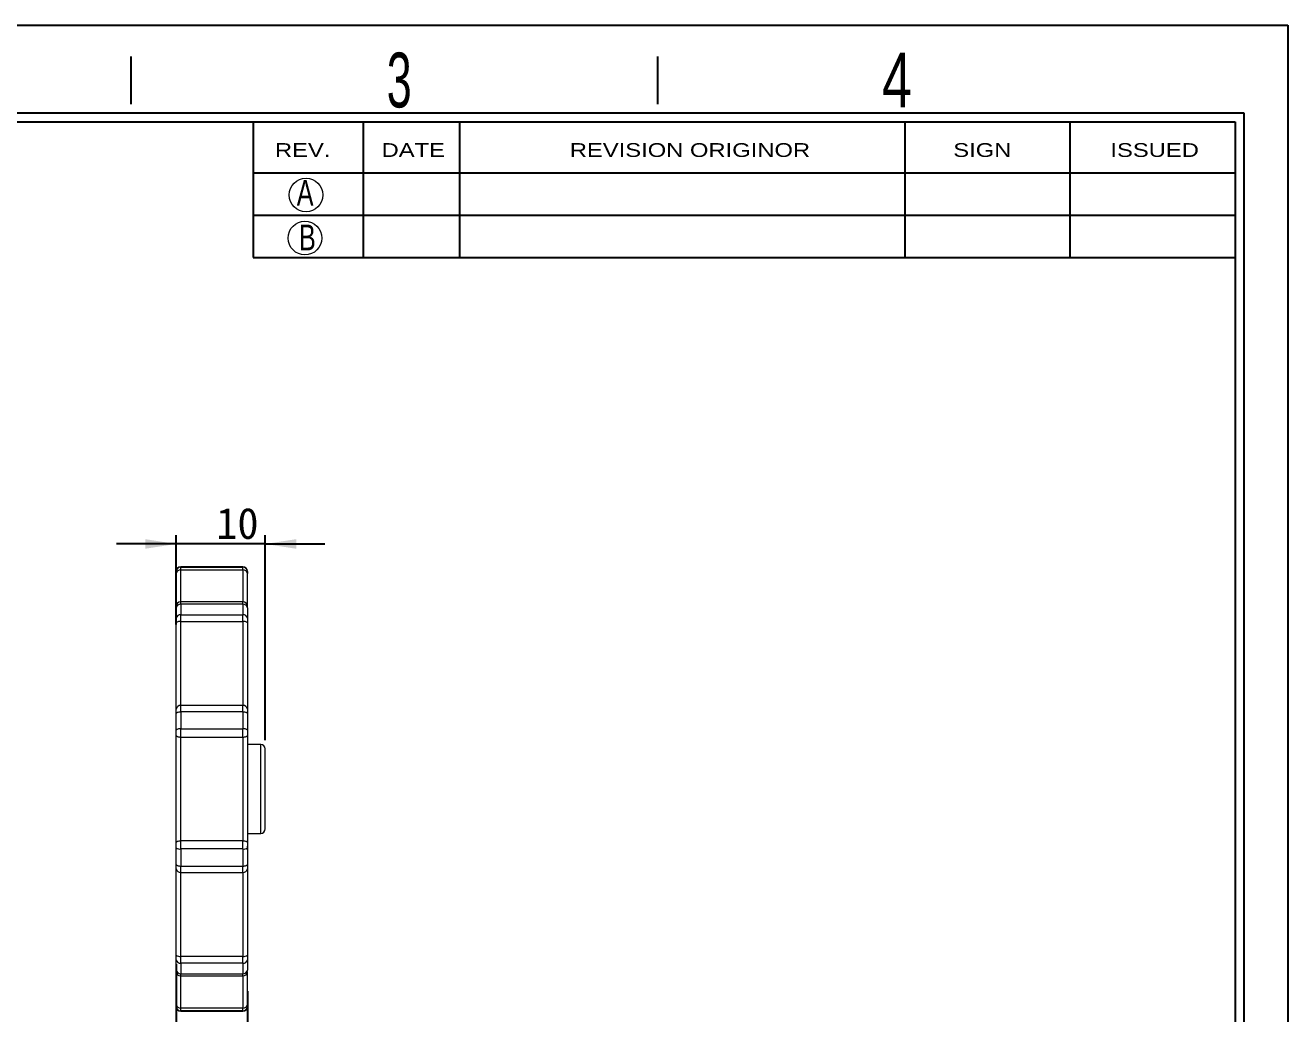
# Model space of a CAD drawing. Header units: millimetres. Extents: x 2 to 295, y 1 to 209.
# Drawn here: x 153 to 295.1, y 97.4 to 208.7 of the extents above; entities that cross this region are included whole.
import ezdxf

# ---------------------------------------------------------------- set-up
doc = ezdxf.new("R2010")
doc.units = ezdxf.units.MM
doc.layers.add('DIM', color=5, linetype='Continuous')
doc.layers.add('SLD-0', color=179, linetype='Continuous')
doc.styles.add('SLDTEXTSTYLE0', font='SIMSUN.TTC', dxfattribs={"width": 0.67})
doc.styles.add('SLDTEXTSTYLE14', font='SIMSUN.TTC')
doc.styles.add('SLDTEXTSTYLE4', font='GOTHIC.TTF', dxfattribs={"width": 0.7304})
doc.styles.add('SLDTEXTSTYLE5', font='GOTHIC.TTF', dxfattribs={"width": 0.61171})
doc.styles.add('SLDTEXTSTYLE9', font='ARIAL.TTF', dxfattribs={"width": 1.2324})
doc.dimstyles.new('SLDDIMSTYLE0', dxfattribs={"dimtxt": 3.5, "dimasz": 3.5, "dimexe": 0, "dimexo": 0.0625, "dimgap": 0.875, "dimtad": 2, "dimrnd": 1e-09, "dimzin": 12, "dimdsep": 46, "dimtxsty": 'SLDTEXTSTYLE0', "dimsah": 1, "dimcen": 0.09, "dimadec": 0, "dimazin": 3, "dimtfac": 1, "dimtmove": 0, "dimatfit": 0, "dimfxl": 0, "dimfrac": 2, "dimtolj": 1, "dimtzin": 12, "dimarcsym": 0})

# ---------------------------------------------------------------- blocks, each defined once
blk = doc.blocks.new('_D_6')
at = {"layer": 'DIM'}
for p, q in [((170.02, 102.99), (170.02, 91.06)), ((178.02, 99.95), (178.02, 91.06)), ((170.02, 92.06), (163.29, 92.06)), ((170.02, 92.06), (178.02, 92.06)), ((178.02, 92.06), (184.75, 92.06))]:
    blk.add_line(p, q, dxfattribs=at)
for points in [[(170.02, 92.06), (166.52, 92.6), (166.52, 91.52)], [(178.02, 92.06), (181.52, 91.52), (181.52, 92.6)]]:
    blk.add_solid(points, dxfattribs=at)
at = {"layer": 'DIM', "insert": (173.27, 96.14), "char_height": 3.5, "attachment_point": 1, "style": 'SLDTEXTSTYLE14'}
blk.add_mtext('8', dxfattribs=at)
blk = doc.blocks.new('_D_7')
at = {"layer": 'DIM'}
for p, q in [((170.02, 141.2), (170.02, 151.28)), ((180.02, 128.2), (180.02, 151.28)), ((170.02, 150.28), (163.29, 150.28)), ((180.02, 150.28), (170.02, 150.28)), ((180.02, 150.28), (186.75, 150.28))]:
    blk.add_line(p, q, dxfattribs=at)
for points in [[(170.02, 150.28), (166.52, 150.82), (166.52, 149.74)], [(180.02, 150.28), (183.52, 149.74), (183.52, 150.82)]]:
    blk.add_solid(points, dxfattribs=at)
at = {"layer": 'DIM', "insert": (174.52, 154.35), "char_height": 3.5, "attachment_point": 1, "style": 'SLDTEXTSTYLE14'}
blk.add_mtext('10', dxfattribs=at)

msp = doc.modelspace()

# ---------------------------------------------------------------- linework, layer by layer
at = {"color": 7, "linetype": 'Continuous', "lineweight": 15}
for p, q in [((177.521, 147.7), (170.521, 147.7)), ((170.521, 147.361), (170.521, 147.679)), ((170.521, 147.679), (177.521, 147.679)), ((170.521, 147.361), (177.521, 147.361)), ((177.521, 147.361), (177.521, 147.679)), ((177.521, 143.754), (170.521, 143.754)), ((170.021, 143.086), (170.021, 143.185)), ((170.521, 143.502), (170.521, 142.315)), ((177.521, 143.502), (170.521, 143.502)), ((170.521, 141.549), (170.521, 142.315)), ((170.521, 142.315), (177.521, 142.315)), ((177.521, 143.502), (177.521, 142.315)), ((177.521, 141.549), (177.521, 142.315)), ((178.021, 143.086), (178.021, 143.203)), ((170.521, 132.104), (170.521, 141.549)), ((170.521, 141.549), (177.521, 141.549)), ((177.521, 141.549), (177.521, 132.104)), ((170.521, 131.38), (170.521, 132.104)), ((177.521, 132.104), (170.521, 132.104)), ((170.521, 131.38), (170.521, 129.458)), ((177.521, 131.38), (170.521, 131.38)), ((177.521, 131.38), (177.521, 132.104)), ((177.521, 131.38), (177.521, 129.458)), ((178.021, 131.136), (178.021, 131.09)), ((170.521, 128.537), (170.521, 129.458)), ((170.521, 129.458), (177.521, 129.458)), ((177.521, 128.537), (177.521, 129.458)), ((178.021, 129.529), (178.021, 129.396)), ((170.521, 128.537), (177.521, 128.537)), ((170.521, 116.862), (170.521, 128.537)), ((177.521, 128.537), (177.521, 116.862)), ((178.021, 128.913), (178.021, 128.782)), ((179.521, 127.7), (178.021, 127.7)), ((170.521, 115.941), (170.521, 116.862)), ((177.521, 116.862), (170.521, 116.862)), ((177.521, 115.941), (177.521, 116.862)), ((178.021, 117.7), (179.521, 117.7)), ((177.521, 115.941), (170.521, 115.941)), ((170.521, 115.941), (170.521, 114.02)), ((177.521, 115.941), (177.521, 114.02)), ((170.521, 114.02), (177.521, 114.02)), ((170.521, 113.296), (170.521, 114.02)), ((177.521, 113.296), (177.521, 114.02)), ((170.521, 113.296), (177.521, 113.296)), ((170.521, 103.85), (170.521, 113.296)), ((177.521, 113.296), (177.521, 103.85)), ((177.521, 103.85), (170.521, 103.85)), ((170.521, 103.085), (170.521, 103.85)), ((177.521, 103.085), (177.521, 103.85)), ((170.021, 102.196), (170.021, 102.313)), ((177.521, 103.085), (170.521, 103.085)), ((170.521, 103.085), (170.521, 101.897)), ((177.521, 103.085), (177.521, 101.897)), ((178.021, 103.694), (178.021, 103.564)), ((178.021, 102.214), (178.021, 102.313)), ((170.521, 101.897), (177.521, 101.897)), ((170.521, 101.645), (177.521, 101.645)), ((177.521, 98.038), (170.521, 98.038)), ((170.521, 97.72), (170.521, 98.038)), ((177.521, 97.72), (177.521, 98.038)), ((177.521, 97.72), (170.521, 97.72)), ((170.521, 97.7), (177.521, 97.7))]:
    msp.add_line(p, q, dxfattribs=at)
at = {"color": 8, "linetype": 'Continuous', "lineweight": 15}
for p, q in [((170.521, 147.7), (170.521, 147.679)), ((170.521, 143.754), (170.521, 147.361)), ((177.521, 147.7), (177.521, 147.679)), ((177.521, 147.361), (177.521, 143.754)), ((170.521, 143.502), (170.521, 143.754)), ((177.521, 143.502), (177.521, 143.754)), ((179.521, 117.7), (179.521, 127.7)), ((170.521, 101.645), (170.521, 101.897)), ((170.521, 98.038), (170.521, 101.645)), ((177.521, 101.645), (177.521, 101.897)), ((177.521, 101.645), (177.521, 98.038)), ((170.521, 97.72), (170.521, 97.7)), ((177.521, 97.72), (177.521, 97.7))]:
    msp.add_line(p, q, dxfattribs=at)
at = {"color": 7, "linetype": 'Continuous', "lineweight": 15, "flags": 128}
for points in [[(170.021, 131.206), (170.031, 131.24), (170.059, 131.272), (170.105, 131.302), (170.168, 131.329), (170.243, 131.35), (170.33, 131.366), (170.424, 131.376), (170.521, 131.38)], [(177.521, 131.38), (177.619, 131.376), (177.712, 131.366), (177.799, 131.35), (177.875, 131.329), (177.937, 131.302), (177.983, 131.272), (178.012, 131.24), (178.021, 131.206)], [(170.021, 128.709), (170.031, 128.676), (170.059, 128.643), (170.105, 128.614), (170.168, 128.588), (170.243, 128.566), (170.33, 128.551), (170.424, 128.541), (170.521, 128.537)], [(177.521, 128.537), (177.619, 128.541), (177.712, 128.551), (177.799, 128.566), (177.875, 128.588), (177.937, 128.614), (177.983, 128.643), (178.012, 128.676), (178.021, 128.709)], [(170.021, 116.69), (170.031, 116.724), (170.059, 116.756), (170.105, 116.786), (170.168, 116.812), (170.243, 116.833), (170.33, 116.849), (170.424, 116.859), (170.521, 116.862)], [(177.521, 116.862), (177.619, 116.859), (177.712, 116.849), (177.799, 116.833), (177.875, 116.812), (177.937, 116.786), (177.983, 116.756), (178.012, 116.724), (178.021, 116.69)], [(170.021, 114.193), (170.031, 114.16), (170.059, 114.127), (170.105, 114.097), (170.168, 114.071), (170.243, 114.049), (170.33, 114.033), (170.424, 114.023), (170.521, 114.02)], [(177.521, 114.02), (177.619, 114.023), (177.712, 114.033), (177.799, 114.049), (177.875, 114.071), (177.937, 114.097), (177.983, 114.127), (178.012, 114.16), (178.021, 114.193)]]:
    msp.add_lwpolyline(points, dxfattribs=at)
at = {"color": 7, "linetype": 'Continuous', "lineweight": 15}
for centre, radius, start, end in [((170.521, 147.2), 0.5, 90, 180), ((170.521, 147.179), 0.5, 89.97669, 179.97644), ((170.474, 146.907), 0.456, 84.01942, 172.39352), ((177.521, 147.2), 0.5, 360, 90), ((177.521, 147.179), 0.5, 0.02356, 90.02331), ((177.569, 146.907), 0.456, 7.60648, 95.98058), ((170.521, 143.254), 0.5, 90, 180), ((170.483, 143.04), 0.464, 85.24533, 174.28282), ((177.521, 143.254), 0.5, 0, 90), ((177.56, 143.04), 0.464, 5.71718, 94.75467), ((170.473, 141.861), 0.456, 83.95253, 172.28333), ((177.569, 141.861), 0.456, 7.71667, 96.04747), ((170.406, 140.991), 0.57, 78.30892, 132.36112), ((177.637, 140.991), 0.57, 47.63888, 101.69108), ((170.482, 131.642), 0.463, 85.18327, 174.19248), ((177.56, 131.642), 0.463, 5.80752, 94.81673), ((170.405, 128.894), 0.576, 78.38619, 131.86883), ((177.637, 128.894), 0.576, 48.13117, 101.61381), ((179.521, 127.2), 0.5, 0, 90), ((179.521, 118.2), 0.5, 270, 0), ((170.405, 116.505), 0.576, 228.13117, 281.61381), ((177.637, 116.505), 0.576, 258.38619, 311.86883), ((170.482, 113.758), 0.463, 185.80752, 274.81673), ((177.56, 113.758), 0.463, 265.18327, 354.19248), ((170.406, 104.409), 0.57, 227.63888, 281.69108), ((177.637, 104.409), 0.57, 258.30892, 312.36112), ((170.473, 103.538), 0.456, 187.71667, 276.04747), ((170.483, 102.359), 0.464, 185.71718, 274.75467), ((177.569, 103.538), 0.456, 263.95253, 352.28333), ((177.56, 102.359), 0.464, 265.24533, 354.28282), ((170.521, 102.145), 0.5, 180, 270), ((177.521, 102.145), 0.5, 270, 0), ((170.474, 98.492), 0.456, 187.60648, 275.98058), ((170.521, 98.22), 0.5, 180.02356, 270.02331), ((170.521, 98.2), 0.5, 180, 270), ((177.569, 98.492), 0.456, 264.01942, 352.39352), ((177.521, 98.22), 0.5, 269.97669, 359.97644), ((177.521, 98.2), 0.5, 270, 0)]:
    msp.add_arc(centre, radius, start, end, dxfattribs=at)
for points, knots in [([(170.021, 146.968), (170.021, 146.988), (170.021, 147.029), (170.021, 147.079), (170.021, 147.127), (170.021, 147.167), (170.021, 147.175), (170.021, 147.18)], [0, 0, 0, 0, 0.1663606, 0.3324674, 0.5001219, 0.7493395, 1, 1, 1, 1]), ([(170.021, 143.267), (170.021, 143.268), (170.021, 143.269), (170.021, 143.546), (170.021, 144.058), (170.021, 144.813), (170.021, 145.766), (170.021, 146.568), (170.021, 146.968)], [0, 0, 0, 0, 0.1196574, 0.2955328, 0.4726454, 0.6497171, 0.8256131, 1, 1, 1, 1]), ([(178.021, 143.267), (178.021, 143.268), (178.021, 143.269), (178.021, 143.546), (178.021, 144.058), (178.021, 144.813), (178.021, 145.766), (178.021, 146.568), (178.021, 146.968)], [0, 0, 0, 0, 0.1196574, 0.2955328, 0.4726454, 0.6497171, 0.8256131, 1, 1, 1, 1]), ([(170.021, 141.923), (170.021, 142.024), (170.021, 142.227), (170.021, 142.522), (170.021, 142.809), (170.021, 142.994), (170.021, 143.086)], [0, 0, 0, 0, 0.2500511, 0.5, 0.7499489, 1, 1, 1, 1]), ([(170.021, 141.412), (170.021, 141.445), (170.021, 141.511), (170.021, 141.606), (170.021, 141.71), (170.021, 141.82), (170.021, 141.888), (170.021, 141.923)], [0, 0, 0, 0, 0.1663606, 0.3324674, 0.5001219, 0.7493395, 1, 1, 1, 1]), ([(170.021, 131.689), (170.021, 131.77), (170.021, 131.934), (170.021, 132.19), (170.021, 132.455), (170.021, 132.727), (170.021, 133.009), (170.021, 133.298), (170.021, 133.849), (170.021, 134.701), (170.021, 135.911), (170.021, 137.202), (170.021, 138.333), (170.021, 139.262), (170.021, 139.967), (170.021, 140.683), (170.021, 141.169), (170.021, 141.412)], [0, 0, 0, 0, 0.0354932, 0.0709334, 0.1063424, 0.1417423, 0.1771548, 0.2126021, 0.2481058, 0.3740345, 0.5000065, 0.6259351, 0.7519071, 0.8139811, 0.8759428, 0.9379099, 1, 1, 1, 1]), ([(178.021, 141.336), (178.021, 141.322), (178.021, 141.263), (178.021, 141.22), (178.021, 141.187)], [0, 0, 0, 0, 0.2382273, 1, 1, 1, 1]), ([(170.021, 131.206), (170.021, 131.238), (170.021, 131.302), (170.021, 131.393), (170.021, 131.492), (170.021, 131.596), (170.021, 131.658), (170.021, 131.689)], [0, 0, 0, 0, 0.1663606, 0.3324674, 0.5001219, 0.7493395, 1, 1, 1, 1]), ([(170.021, 129.323), (170.021, 129.482), (170.021, 129.799), (170.021, 130.271), (170.021, 130.741), (170.021, 131.051), (170.021, 131.206)], [0, 0, 0, 0, 0.2500511, 0.5, 0.7499489, 1, 1, 1, 1]), ([(170.021, 128.709), (170.021, 128.742), (170.021, 128.808), (170.021, 128.91), (170.021, 129.031), (170.021, 129.171), (170.021, 129.272), (170.021, 129.323)], [0, 0, 0, 0, 0.1663606, 0.3324674, 0.5001219, 0.7493395, 1, 1, 1, 1]), ([(170.021, 116.69), (170.021, 116.827), (170.021, 117.1), (170.021, 117.514), (170.021, 117.93), (170.021, 118.35), (170.021, 118.772), (170.021, 119.197), (170.021, 119.988), (170.021, 121.154), (170.021, 122.7), (170.021, 124.245), (170.021, 125.519), (170.021, 126.522), (170.021, 127.26), (170.021, 127.991), (170.021, 128.47), (170.021, 128.709)], [0, 0, 0, 0, 0.0354932, 0.0709334, 0.1063424, 0.1417423, 0.1771548, 0.2126021, 0.2481058, 0.3740345, 0.5000065, 0.6259351, 0.7519071, 0.8139811, 0.8759428, 0.9379099, 1, 1, 1, 1]), ([(180.021, 118.2), (180.021, 118.2), (180.021, 118.202), (180.021, 118.214), (180.021, 118.234), (180.021, 118.263), (180.021, 118.323), (180.021, 118.476), (180.021, 118.874), (180.021, 119.749), (180.021, 121.327), (180.021, 122.816), (180.021, 123.785), (180.021, 124.154), (180.021, 124.55), (180.021, 125.032), (180.021, 125.596), (180.021, 126.139), (180.021, 126.552), (180.021, 126.808), (180.021, 126.972), (180.021, 127.073), (180.021, 127.146), (180.021, 127.191), (180.021, 127.197), (180.021, 127.2)], [0, 0, 0, 0, 0.0133881, 0.026776, 0.040164, 0.0535523, 0.0696799, 0.1068817, 0.1721509, 0.2682871, 0.3950705, 0.5522181, 0.5713343, 0.6055455, 0.6337871, 0.6620286, 0.720317, 0.7786056, 0.8248174, 0.8710291, 0.8968227, 0.9226172, 0.9484121, 0.9742066, 1, 1, 1, 1]), ([(170.021, 116.076), (170.021, 116.11), (170.021, 116.177), (170.021, 116.281), (170.021, 116.402), (170.021, 116.541), (170.021, 116.64), (170.021, 116.69)], [0, 0, 0, 0, 0.1663606, 0.3324674, 0.5001219, 0.7493395, 1, 1, 1, 1]), ([(170.021, 114.193), (170.021, 114.349), (170.021, 114.659), (170.021, 115.128), (170.021, 115.601), (170.021, 115.918), (170.021, 116.076)], [0, 0, 0, 0, 0.2500511, 0.5, 0.7499489, 1, 1, 1, 1]), ([(178.021, 115.852), (178.021, 115.868), (178.021, 115.9), (178.021, 115.958), (178.021, 116.022), (178.021, 116.094), (178.021, 116.172), (178.021, 116.229), (178.021, 116.257)], [0, 0, 0, 0, 0.1840007, 0.3576604, 0.5232993, 0.6835862, 0.8414616, 1, 1, 1, 1]), ([(170.021, 113.711), (170.021, 113.731), (170.021, 113.771), (170.021, 113.843), (170.021, 113.934), (170.021, 114.049), (170.021, 114.145), (170.021, 114.193)], [0, 0, 0, 0, 0.1663606, 0.3324674, 0.5001219, 0.7493395, 1, 1, 1, 1]), ([(170.021, 103.987), (170.021, 104.127), (170.021, 104.405), (170.021, 104.818), (170.021, 105.228), (170.021, 105.634), (170.021, 106.036), (170.021, 106.434), (170.021, 107.162), (170.021, 108.198), (170.021, 109.488), (170.021, 110.698), (170.021, 111.629), (170.021, 112.322), (170.021, 112.812), (170.021, 113.278), (170.021, 113.567), (170.021, 113.711)], [0, 0, 0, 0, 0.0354932, 0.07093338, 0.10634242, 0.14174225, 0.17715482, 0.21260206, 0.24810582, 0.37403445, 0.50000648, 0.62593511, 0.75190713, 0.81398106, 0.87594277, 0.93790989, 1, 1, 1, 1]), ([(170.021, 103.477), (170.021, 103.499), (170.021, 103.544), (170.021, 103.621), (170.021, 103.718), (170.021, 103.839), (170.021, 103.938), (170.021, 103.987)], [0, 0, 0, 0, 0.1663606, 0.3324674, 0.5001219, 0.7493395, 1, 1, 1, 1]), ([(170.021, 102.313), (170.021, 102.405), (170.021, 102.59), (170.021, 102.878), (170.021, 103.172), (170.021, 103.375), (170.021, 103.477)], [0, 0, 0, 0, 0.2500511, 0.5, 0.7499489, 1, 1, 1, 1]), ([(170.021, 98.432), (170.021, 98.831), (170.021, 99.633), (170.021, 100.587), (170.021, 101.341), (170.021, 101.854), (170.021, 102.13), (170.021, 102.132), (170.021, 102.132)], [0, 0, 0, 0, 0.1743666, 0.350242, 0.5273545, 0.7044263, 0.8803222, 1, 1, 1, 1]), ([(178.021, 98.432), (178.021, 98.831), (178.021, 99.633), (178.021, 100.587), (178.021, 101.341), (178.021, 101.854), (178.021, 102.13), (178.021, 102.132), (178.021, 102.132)], [0, 0, 0, 0, 0.1743666, 0.350242, 0.5273545, 0.7044263, 0.8803222, 1, 1, 1, 1]), ([(170.021, 98.22), (170.021, 98.222), (170.021, 98.227), (170.021, 98.248), (170.021, 98.284), (170.021, 98.341), (170.021, 98.401), (170.021, 98.432)], [0, 0, 0, 0, 0.1663606, 0.3324674, 0.5001219, 0.7493395, 1, 1, 1, 1])]:
    msp.add_open_spline(points, degree=3, knots=knots, dxfattribs=at)
for points in [[(178.021, 147.18), (178.021, 147.171), (178.021, 147.097), (178.021, 146.968)], [(178.021, 143.086), (178.021, 142.72), (178.021, 142.333), (178.021, 141.923)], [(178.021, 141.923), (178.021, 141.792), (178.021, 141.614), (178.021, 141.412)], [(178.021, 141.412), (178.021, 137.439), (178.021, 133.994), (178.021, 131.689)], [(178.021, 131.689), (178.021, 131.572), (178.021, 131.403), (178.021, 131.206)], [(178.021, 131.206), (178.021, 130.586), (178.021, 129.96), (178.021, 129.323)], [(178.021, 129.323), (178.021, 129.121), (178.021, 128.906), (178.021, 128.709)], [(178.021, 128.709), (178.021, 124.829), (178.021, 120.571), (178.021, 116.69)], [(178.021, 116.69), (178.021, 116.493), (178.021, 116.278), (178.021, 116.076)], [(178.021, 116.076), (178.021, 115.44), (178.021, 114.814), (178.021, 114.193)], [(178.021, 114.193), (178.021, 113.997), (178.021, 113.828), (178.021, 113.711)], [(178.021, 113.711), (178.021, 111.405), (178.021, 107.961), (178.021, 103.987)], [(178.021, 103.987), (178.021, 103.785), (178.021, 103.607), (178.021, 103.477)], [(178.021, 103.477), (178.021, 103.067), (178.021, 102.68), (178.021, 102.313)], [(178.021, 98.432), (178.021, 98.302), (178.021, 98.228), (178.021, 98.22)]]:
    msp.add_open_spline(points, degree=3, dxfattribs=at)
at = {"layer": 'SLD-0'}
for p, q in [((1.812, 208.674), (295.107, 208.674)), ((295.107, 208.674), (295.107, 1.294)), ((12.675, 197.811), (289.181, 197.811)), ((252.017, 197.811), (252.017, 182.514)), ((270.599, 197.811), (270.599, 182.514)), ((289.181, 197.811), (289.181, 7.219))]:
    msp.add_line(p, q, dxfattribs=at)
at = {"layer": 'SLD-0', "color": 6, "linetype": 'Continuous'}
for p, q in [((164.952, 199.786), (164.952, 205.169)), ((224.204, 199.786), (224.204, 205.169)), ((11.687, 198.799), (290.169, 198.799)), ((290.169, 198.799), (290.169, 6.231))]:
    msp.add_line(p, q, dxfattribs=at)
at = {"layer": 'SLD-0', "color": 179, "linetype": 'Continuous'}
for p, q in [((178.659, 197.811), (178.659, 182.514)), ((191.05, 197.811), (191.05, 182.514)), ((201.886, 197.811), (201.886, 182.514)), ((178.659, 192.074), (289.181, 192.074)), ((178.659, 187.294), (289.181, 187.294)), ((178.659, 182.514), (289.181, 182.514))]:
    msp.add_line(p, q, dxfattribs=at)
at = {"layer": 'SLD-0', "lineweight": 0}
for centre in [(184.622, 189.564), (184.499, 184.715)]:
    msp.add_circle(centre, 1.894, dxfattribs=at)

# ---------------------------------------------------------------- texts
at = {"layer": 'SLD-0', "attachment_point": 1}
for s, insert, char_height, style in [('3', (193.707, 205.593), 6.172, 'SLDTEXTSTYLE5'), ('4', (249.441, 205.587), 6.172, 'SLDTEXTSTYLE4'), ('A', (183.578, 191.252), 2.903, 'SLDTEXTSTYLE4'), ('B', (183.832, 186.237), 2.903, 'SLDTEXTSTYLE4')]:
    msp.add_mtext(s, dxfattribs=dict(at, insert=insert, char_height=char_height, style=style))
at = {"layer": 'SLD-0', "color": 179, "attachment_point": 1, "style": 'SLDTEXTSTYLE9'}
for s, insert, char_height in [('REV.', (181.129, 195.4), 1.5536), ('DATE', (193.126, 195.4), 1.5536), ('REVISION ORIGINOR', (214.308, 195.4), 1.55363), ('SIGN', (257.466, 195.4), 1.5536), ('ISSUED', (275.148, 195.4), 1.5536)]:
    msp.add_mtext(s, dxfattribs=dict(at, insert=insert, char_height=char_height))

# ---------------------------------------------------------------- dimensions: what is measured, and where the dimension line sits
at = {"layer": 'DIM'}
for base, p1, p2, picture, middle in [((170.021, 150.279), (180.021, 127.2), (170.021, 140.2), '_D_7', (175.883, 150.279)), ((178.021, 92.063), (170.021, 103.987), (178.021, 100.953), '_D_6', (173.946, 92.063))]:
    dim = msp.add_linear_dim(base=base, p1=p1, p2=p2, dimstyle='SLDDIMSTYLE0', dxfattribs=at)
    dim.commit()
    dim.dimension.update_dxf_attribs({"geometry": picture, "text_midpoint": middle, "dimtype": 160})

doc.saveas('drawing.dxf')
